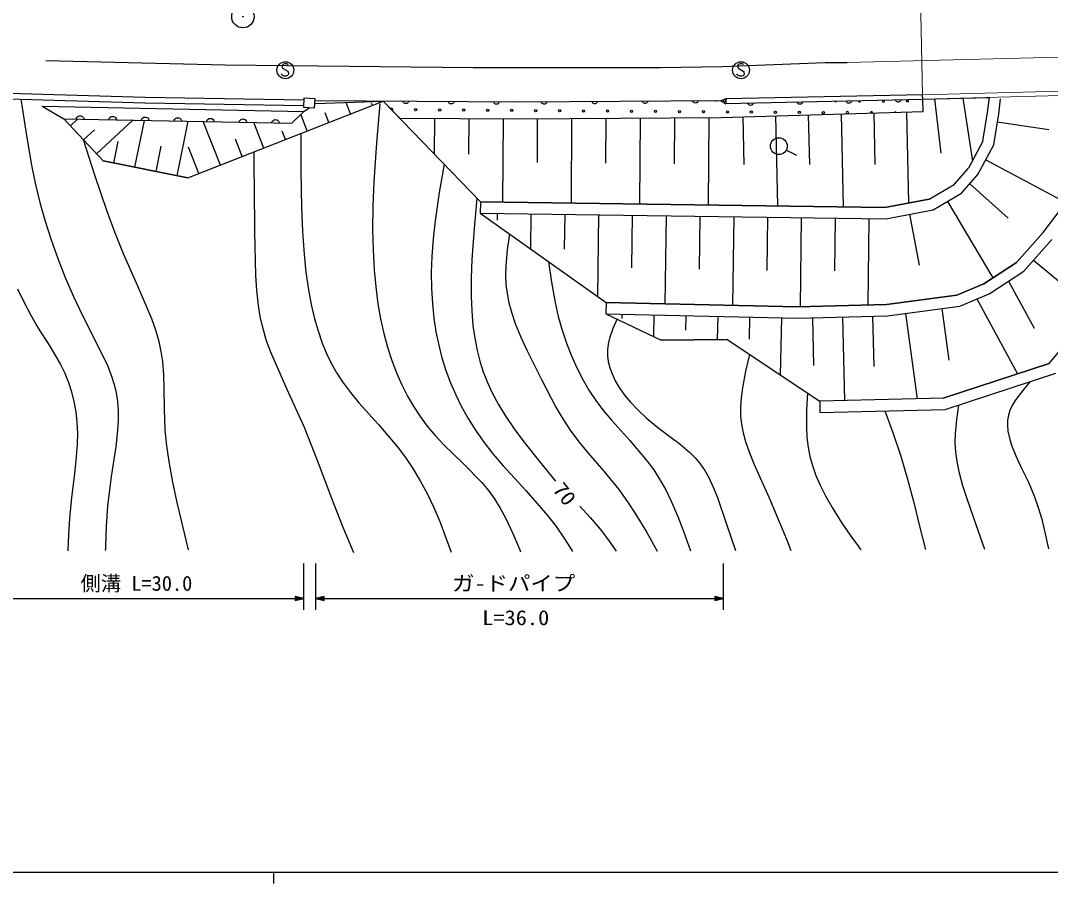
# Model space of a CAD drawing. Units: millimetres, scale not verified. Extents: x 40000 to 680000, y 20000 to 380000.
# Drawn here: x 245626 to 336688, y 204000 to 280280 of the extents above; entities that cross this region are included whole.
import ezdxf
from ezdxf.enums import TextEntityAlignment as Align

# ---------------------------------------------------------------- set-up
doc = ezdxf.new("R2010")
doc.units = ezdxf.units.MM
doc.header["$LTSCALE"] = 1000
for name, color, linetype, lineweight in [('M-BGD', 7, 'Continuous', 25), ('M-STR', 1, 'Continuous', 13), ('M-TTL-BAND', 7, 'Continuous', 25)]:
    doc.layers.add(name, color=color, linetype=linetype, lineweight=lineweight)
doc.styles.add('ＭＳ ゴシック', font='')
doc.styles.get('ＭＳ ゴシック').set_extended_font_data('MS Gothic')

# ---------------------------------------------------------------- blocks, each defined once
blk = doc.blocks.new('BUHIN39')
at = {"color": 7, "linetype": 'Continuous', "lineweight": 25}
blk.add_lwpolyline([(146, 318), (207, 259), (252, 193), (294, 100), (300, 13), (288, -72), (243, -171), (187, -235), (117, -288), (18, -318), (-61, -328), (-146, -318)], dxfattribs=at)
blk = doc.blocks.new('BUHIN54')
at = {"color": 7, "linetype": 'Continuous', "lineweight": 25}
blk.add_lwpolyline([(-101, -229), (-145, -187), (-178, -140), (-209, -74), (-214, -12), (-207, 49), (-175, 120), (-136, 166), (-86, 205), (-16, 227), (41, 235), (101, 229)], dxfattribs=at)
blk = doc.blocks.new('BUHIN55')
at = {"color": 7, "linetype": 'Continuous', "lineweight": 25}
blk.add_lwpolyline([(-98, -230), (-143, -189), (-176, -143), (-208, -77), (-214, -15), (-207, 46), (-177, 117), (-138, 164), (-89, 203), (-19, 227), (37, 235), (98, 230)], dxfattribs=at)
blk = doc.blocks.new('BUHIN58')
at = {"color": 7, "linetype": 'Continuous', "lineweight": 25}
blk.add_lwpolyline([(-94, -232), (-140, -191), (-174, -145), (-207, -80), (-214, -18), (-208, 43), (-179, 115), (-140, 162), (-92, 202), (-22, 226), (34, 236), (94, 232)], dxfattribs=at)
blk = doc.blocks.new('BUHIN82')
at = {"color": 7, "linetype": 'Continuous', "lineweight": 25}
for points in [[(0, 0), (-470, -614), (-126, -763)], [(-61, -141), (-159, -697), (-400, -593)], [(-91, -210), (-174, -660), (-363, -578)], [(-121, -280), (-188, -623), (-326, -564)], [(-151, -349), (-203, -586), (-289, -549)]]:
    blk.add_lwpolyline(points, close=True, dxfattribs=at)
for points in [[(-31, -71), (-144, -734), (-437, -608), (-31, -72)], [(-235, -542), (-182, -420), (-218, -549), (-252, -535), (-182, -420)]]:
    blk.add_lwpolyline(points, dxfattribs=at)
blk = doc.blocks.new('BUHIN83')
at = {"color": 7, "linetype": 'Continuous', "lineweight": 25}
for points in [[(0, 0), (470, 614), (126, 763)], [(61, 141), (159, 697), (400, 593)], [(91, 210), (174, 660), (363, 578)], [(121, 280), (188, 623), (326, 564)], [(151, 349), (203, 586), (289, 549)]]:
    blk.add_lwpolyline(points, close=True, dxfattribs=at)
for points in [[(31, 71), (144, 734), (437, 608), (31, 72)], [(235, 542), (182, 420), (218, 549), (252, 535), (182, 420)]]:
    blk.add_lwpolyline(points, dxfattribs=at)
blk = doc.blocks.new('BUHIN86')
at = {"color": 7, "linetype": 'Continuous', "lineweight": 25}
blk.add_lwpolyline([(351, -406), (409, -386), (456, -344), (501, -278), (547, -172), (562, -72), (543, 26), (486, 104), (409, 142), (356, 161), (275, 163), (216, 131), (-163, -150), (-243, -165), (-341, -155), (-420, -112), (-475, -60), (-516, 15), (-501, 135), (-433, 294), (-393, 358), (-333, 410), (-258, 443), (-158, 457)], dxfattribs=at)
blk.add_circle((0, 0), 746, dxfattribs=at)
blk = doc.blocks.new('BUHIN90')
at = {"color": 7, "linetype": 'Continuous', "lineweight": 25}
blk.add_circle((0, 0), 746, dxfattribs=at)
blk = doc.blocks.new('BUHIN85')
at = {"color": 7, "linetype": 'Continuous', "lineweight": 25}
for radius in [995, 30]:
    blk.add_circle((0, 0), radius, dxfattribs=at)

msp = doc.modelspace()

# ---------------------------------------------------------------- linework, layer by layer
at = {"layer": 'M-BGD'}
for p, q in [((247854, 276756), (263678, 276371)), ((263678, 276371), (285656, 276124)), ((285656, 276124), (302176, 276125)), ((302176, 276125), (307682, 276229)), ((307682, 276229), (316780, 276584)), ((316780, 276584), (318704, 276564)), ((240547, 273489), (256622, 273009)), ((240652, 273986), (256637, 273508)), ((256637, 273508), (270662, 273278)), ((270659, 272586), (270694, 273446)), ((270694, 273446), (271634, 273407)), ((271634, 273407), (271598, 272546)), ((271649, 273206), (289697, 273084)), ((289697, 273084), (307545, 273220)), ((307545, 273220), (307992, 273349)), ((325389, 273730), (307992, 273349)), ((307992, 273349), (308001, 272949)), ((308001, 272949), (325399, 273330)), ((325399, 273330), (325389, 273730)), ((325399, 273330), (331290, 273486)), ((325432, 272231), (325399, 273330)), ((326437, 273357), (326999, 268569)), ((328942, 273424), (329785, 267860)), ((331123, 272158), (331290, 273486)), ((332115, 272033), (332282, 273361)), ((247530, 272721), (249450, 271604)), ((247530, 272721), (270669, 272245)), ((256629, 273009), (270654, 272778)), ((260421, 266374), (277689, 273165)), ((271598, 272546), (270659, 272586)), ((270669, 272245), (271139, 272566)), ((271714, 272958), (277689, 273165)), ((274811, 272033), (274411, 273051)), ((276730, 272788), (276663, 272958)), ((279147, 271655), (277689, 273165)), ((277689, 273165), (286282, 264267)), ((249450, 271604), (269608, 271201)), ((249450, 271604), (269608, 271201)), ((249450, 271604), (252926, 267874)), ((250029, 270982), (250670, 271580)), ((252347, 268496), (255551, 271482)), ((255737, 267312), (256568, 271462)), ((259484, 266562), (260449, 271384)), ((269608, 271201), (270669, 272245)), ((270669, 272245), (269608, 271201)), ((270974, 270524), (270422, 271927)), ((272892, 271279), (272559, 272127)), ((279147, 271655), (289698, 271584)), ((282225, 271634), (282203, 268491)), ((285256, 271614), (285234, 268470)), ((288288, 271593), (288235, 264239)), ((289698, 271584), (307572, 271721)), ((291319, 271596), (291291, 267745)), ((294351, 271619), (294297, 264153)), ((297382, 271642), (297354, 267676)), ((300414, 271666), (300359, 264067)), ((303445, 271689), (303416, 267607)), ((306477, 271712), (306421, 263980)), ((307572, 271721), (325432, 272231)), ((309477, 271775), (309570, 267553)), ((312377, 271858), (312551, 263893)), ((315276, 271941), (315372, 267554)), ((318175, 272023), (318355, 263810)), ((321075, 272106), (321174, 267555)), ((323974, 272189), (324150, 264154)), ((330722, 269619), (331123, 272158)), ((331683, 269297), (332115, 272033)), ((251188, 269739), (252149, 270635)), ((263299, 267506), (261784, 271358)), ((267136, 269015), (266250, 271268)), ((269055, 269770), (268769, 270497)), ((331982, 271329), (336546, 270657)), ((253863, 267687), (254245, 269594)), ((265218, 268261), (264618, 269787)), ((330722, 269619), (329455, 267240)), ((257611, 266937), (258060, 269180)), ((261380, 266752), (260466, 269077)), ((313339, 268838), (314226, 268377)), ((330282, 266665), (331683, 269297)), ((330282, 266665), (331683, 269297)), ((260421, 266374), (252926, 267874)), ((252926, 267874), (260421, 266374)), ((330982, 267981), (338063, 264212)), ((328177, 265803), (329455, 267240)), ((328821, 265023), (330282, 266665)), ((328821, 265023), (330282, 266665)), ((325977, 264498), (328177, 265803)), ((326335, 263548), (328821, 265023)), ((326335, 263548), (328821, 265023)), ((329551, 265844), (332965, 262807)), ((286282, 264267), (286268, 263267)), ((322046, 263758), (286282, 264267)), ((286282, 264267), (322046, 263758)), ((325977, 264498), (322046, 263758)), ((322046, 263758), (325977, 264498)), ((327578, 264285), (331585, 257533)), ((336034, 261551), (338300, 264501)), ((286268, 263267), (322132, 262757)), ((286268, 263267), (322132, 262757)), ((286268, 263267), (297410, 255369)), ((287762, 263246), (287753, 262629)), ((290751, 263203), (290707, 260120)), ((322132, 262757), (326335, 263548)), ((322132, 262757), (326335, 263548)), ((293740, 263161), (293696, 260078)), ((296728, 263118), (296626, 255924)), ((299717, 263076), (299651, 258422)), ((302706, 263033), (302595, 255251)), ((305694, 262991), (305628, 258306)), ((308683, 262948), (308571, 255115)), ((311672, 262905), (311605, 258191)), ((314660, 262863), (314548, 254990)), ((317649, 262820), (317583, 258166)), ((320638, 262778), (320529, 255135)), ((324234, 263152), (325082, 258647)), ((333685, 258892), (336034, 261551)), ((334343, 258127), (336806, 260915)), ((333685, 258892), (330794, 257021)), ((330794, 257021), (333685, 258892)), ((335191, 259087), (340201, 254967)), ((331262, 256133), (334343, 258127)), ((330794, 257021), (328407, 256019)), ((328407, 256019), (330794, 257021)), ((332985, 257248), (335239, 253099)), ((328407, 256019), (322199, 255175)), ((322199, 255175), (328407, 256019)), ((328673, 255046), (331262, 256133)), ((297410, 255369), (297387, 254369)), ((314324, 254984), (297410, 255369)), ((297410, 255369), (314324, 254984)), ((322199, 255175), (314324, 254984)), ((314324, 254984), (322199, 255175)), ((322279, 254177), (328673, 255046)), ((322279, 254177), (328673, 255046)), ((330168, 255674), (333768, 249048)), ((297387, 254369), (314325, 253984)), ((297387, 254369), (314325, 253984)), ((297387, 254369), (302261, 252026)), ((298798, 254337), (298790, 253953)), ((301621, 254273), (301578, 252355)), ((304444, 254209), (304415, 252912)), ((307267, 254145), (307220, 252076)), ((310090, 254081), (310046, 252121)), ((314325, 253984), (322279, 254177)), ((314325, 253984), (322279, 254177)), ((318302, 254081), (318481, 246694)), ((320953, 254145), (321061, 249710)), ((323877, 254394), (324904, 246839)), ((327074, 254829), (327697, 250246)), ((336569, 249968), (340195, 254316)), ((312914, 254016), (312799, 248964)), ((315651, 254016), (315753, 249778)), ((308109, 252084), (302261, 252026)), ((302261, 252026), (308109, 252084)), ((308109, 252084), (316286, 246644)), ((336569, 249968), (327197, 246891)), ((327197, 246891), (336569, 249968)), ((327368, 245895), (337154, 249107)), ((327197, 246891), (316286, 246644)), ((316286, 246644), (316308, 245644)), ((316308, 245644), (327368, 245895)), ((270662, 228189), (270662, 232277)), ((271714, 232277), (271714, 228189)), ((307772, 228189), (307772, 232277)), ((240652, 229189), (270662, 229189)), ((271714, 229189), (307772, 229189))]:
    msp.add_line(p, q, dxfattribs=at)
for points in [[(245645, 273337), (246075, 270491), (246565, 267652), (246923, 265914), (247338, 264192), (247801, 262536), (248323, 260897), (248915, 259234), (249570, 257578), (250304, 255889), (251101, 254205), (252235, 251999), (253305, 249785), (253635, 248945), (253904, 248094), (254073, 247365), (254185, 246617), (254246, 245762), (254247, 244887), (254176, 243744), (254044, 242590), (253640, 239971), (253297, 237358), (253181, 235551), (253124, 233742), (253121, 233593), (253117, 233434)], [(308009, 273353), (308006, 273293), (307990, 273238), (307960, 273172), (307915, 273128), (307864, 273095), (307789, 273073), (307728, 273074), (307667, 273088), (307605, 273127), (307562, 273166), (307528, 273216)], [(308002, 272899), (307944, 272918), (307895, 272947), (307839, 272993), (307808, 273047), (307789, 273105), (307787, 273183), (307803, 273242), (307832, 273298), (307886, 273348), (307934, 273379), (307991, 273399)], [(277382, 272908), (277094, 269476), (276865, 266033), (276781, 263906), (276756, 261778), (276792, 260008), (276888, 258238), (277026, 256741), (277224, 255241), (277457, 253919), (277750, 252608), (278075, 251417), (278461, 250230), (278879, 249138), (279352, 248068), (279849, 247089), (280402, 246131), (280969, 245266), (281591, 244428), (282289, 243599), (283034, 242809), (284751, 241137), (286417, 239430), (287002, 238733), (287537, 238001), (288044, 237187), (288507, 236330), (289159, 234939), (289764, 233503), (289803, 233409), (289841, 233315)], [(251161, 269768), (252158, 266636), (253215, 263517), (253924, 261601), (254696, 259688), (255977, 256832), (257200, 253956), (257554, 252940), (257848, 251913), (258039, 251037), (258172, 250149), (258266, 248971), (258300, 247781), (258315, 245939), (258390, 244092), (258526, 242697), (258724, 241301), (259055, 239481), (259447, 237661), (259941, 235570), (260454, 233477)], [(270421, 270306), (270407, 267035), (270454, 263742), (270540, 261677), (270688, 259591), (270851, 258029), (271075, 256464), (271314, 255188), (271612, 253923), (271926, 252839), (272297, 251773), (272685, 250837), (273124, 249931), (273585, 249116), (274096, 248333), (274795, 247398), (275546, 246495), (277263, 244580), (278939, 242622), (279652, 241664), (280315, 240672), (280964, 239590), (281566, 238470), (282154, 237242), (282686, 235992), (283206, 234641), (283702, 233282)], [(275104, 233235), (274096, 235621), (273145, 238024), (271963, 241161), (270718, 244293), (269184, 247655), (267711, 251029), (267344, 252069), (267033, 253133), (266813, 254108), (266651, 255097), (266511, 256407), (266431, 257730), (266334, 261637), (266298, 265533), (266292, 267108), (266288, 268682)], [(283074, 267590), (282646, 265088), (282275, 262565), (282102, 260993), (281988, 259410), (281945, 258002), (281963, 256582), (282038, 255275), (282173, 253975), (282355, 252774), (282598, 251576), (282885, 250459), (283230, 249359), (283636, 248267), (284099, 247197), (284625, 246134), (285205, 245098), (285845, 244077), (286536, 243090), (287392, 241992), (288301, 240925), (290291, 238729), (292238, 236492), (292970, 235546), (293659, 234558), (294050, 233956), (294440, 233340)], [(285983, 264576), (285727, 261890), (285529, 259169), (285466, 257551), (285462, 255921), (285515, 254623), (285628, 253327), (285782, 252218), (285994, 251126), (286240, 250161), (286543, 249218), (286913, 248279), (287338, 247363), (287877, 246354), (288477, 245360), (289265, 244187), (290111, 243037), (291499, 241290), (292938, 239565)], [(288860, 261429), (288664, 260025), (288531, 258628), (288506, 257786), (288541, 256941), (288641, 256142), (288801, 255341), (289053, 254423), (289368, 253505), (289865, 252287), (290426, 251072), (291673, 248558), (292953, 246113), (293562, 245078), (294227, 244069), (294996, 243044), (295822, 242043), (297198, 240450), (298526, 238820), (299304, 237733), (300038, 236604), (300993, 235009), (301918, 233381)], [(292306, 258986), (292566, 257167), (292887, 255354), (293167, 254130), (293508, 252915), (293891, 251765), (294332, 250636), (294804, 249586), (295334, 248556), (295886, 247609), (296489, 246696), (297168, 245789), (297900, 244910), (299491, 243142), (301028, 241344), (301606, 240561), (302135, 239743), (302672, 238788), (303158, 237800), (303744, 236442), (304275, 235060), (304576, 234227), (304868, 233397)], [(245358, 256580), (245899, 255419), (246517, 254238), (247186, 253089), (248207, 251490), (249169, 249871), (249543, 249100), (249868, 248291), (250134, 247458), (250346, 246596), (250505, 245690), (250606, 244767), (250649, 243792), (250632, 242812), (250524, 241388), (250357, 239969), (250120, 238125), (249943, 236276), (249857, 234851), (249791, 233415)], [(298364, 253900), (297999, 253048), (297699, 252195), (297578, 251683), (297517, 251162), (297523, 250650), (297589, 250140), (297727, 249586), (297926, 249038), (298215, 248434), (298565, 247843), (299034, 247179), (299562, 246539), (300229, 245833), (300946, 245162), (301988, 244304), (303035, 243518), (303939, 242833), (304786, 242115), (305275, 241629), (305724, 241095), (306123, 240514), (306477, 239891), (306881, 239031), (307240, 238124), (308050, 235746), (308843, 233418)], [(310084, 250771), (309737, 249295), (309452, 247826), (309336, 246932), (309282, 246045), (309293, 245320), (309365, 244592), (309510, 243832), (309715, 243078), (310073, 242056), (310495, 241034), (311806, 238084), (313044, 235150), (313396, 234297), (313747, 233445)], [(334907, 248370), (334241, 247589), (333639, 246790), (333346, 246312), (333112, 245816), (332979, 245398), (332905, 244962), (332888, 244481), (332933, 243982), (333059, 243372), (333249, 242752), (333632, 241794), (334086, 240824), (334707, 239545), (335259, 238272), (335620, 237245), (335918, 236215), (336235, 234894), (336514, 233569)], [(315208, 247361), (315131, 245848), (315115, 244339), (315161, 243438), (315268, 242542), (315427, 241739), (315647, 240942), (315953, 240076), (316321, 239216), (316822, 238218), (317383, 237235), (318259, 235860), (319202, 234491), (319559, 233989), (319923, 233479)], [(328555, 246285), (328375, 245016), (328255, 243740), (328239, 242956), (328283, 242165), (328401, 241299), (328580, 240428), (328923, 239174), (329324, 237932), (330082, 235728), (330846, 233538)], [(322049, 245774), (322786, 243780), (323466, 241767), (324064, 239734), (324607, 237674), (325121, 235595), (325631, 233510)], [(295074, 237346), (296001, 236354), (296888, 235317), (297604, 234357), (298293, 233361)]]:
    msp.add_lwpolyline(points, dxfattribs=at)
for centre in [(324048, 273160), (280555, 272396), (282676, 272381), (284798, 272367), (286919, 272353), (289040, 272338), (291162, 272324), (293283, 272309), (295404, 272295), (297525, 272280), (299647, 272266), (301768, 272251), (303889, 272237), (306010, 272223), (308132, 272208), (310253, 272194), (312374, 272179), (314495, 272165), (316617, 272150)]:
    msp.add_circle(centre, 99.5, dxfattribs=at)
for centre, start, end in [((304957, 273290), 244.77423, 296.10533), ((307078, 273276), 216.77838, 324.10118), ((319806, 273189), 170.70471, 11.80562), ((321927, 273175), 128.57959, 53.93074), ((278434, 272410), 307.48669, 140.5137), ((317685, 273204), 206.66007, 335.85027), ((318738, 272136), 286.03114, 257.23968), ((320859, 272121), 349.21573, 194.0551), ((322981, 272107), 34.21427, 149.05655)]:
    msp.add_arc(centre, 99.5, start, end, dxfattribs=at)
at = {"layer": 'M-STR'}
for p, q in [((325144, 284718), (325389, 273730)), ((318704, 276564), (347293, 277292)), ((325389, 273730), (350855, 274402)), ((325399, 273330), (350865, 274002))]:
    msp.add_line(p, q, dxfattribs=at)
at = {"layer": 'M-TTL-BAND'}
for p, q in [((40000, 205000), (579000, 205000)), ((268000, 205000), (268000, 204000))]:
    msp.add_line(p, q, dxfattribs=at)

# ---------------------------------------------------------------- block references
at = {"layer": 'M-BGD', "rotation": 113.42058}
for name, p in [('BUHIN85', (265289, 280630)), ('BUHIN86', (269040, 275892)), ('BUHIN86', (309331, 275890)), ('BUHIN54', (279690, 273152)), ('BUHIN54', (283693, 273124)), ('BUHIN54', (287696, 273097)), ('BUHIN55', (291928, 273101)), ('BUHIN55', (296390, 273135)), ('BUHIN55', (300852, 273169)), ('BUHIN55', (305314, 273203)), ('BUHIN58', (314525, 273092)), ('BUHIN58', (318875, 273187)), ('BUHIN58', (323225, 273282)), ('BUHIN58', (310176, 272997)), ('BUHIN39', (250890, 271575)), ('BUHIN39', (253769, 271518)), ('BUHIN39', (256649, 271460)), ('BUHIN39', (259529, 271403)), ('BUHIN39', (262409, 271345)), ('BUHIN39', (265288, 271288)), ('BUHIN39', (268168, 271230)), ('BUHIN90', (312673, 269183)), ('BUHIN83', (270662, 229189)), ('BUHIN82', (271714, 229189)), ('BUHIN83', (307772, 229189))]:
    msp.add_blockref(name, p, dxfattribs=at)

# ---------------------------------------------------------------- texts
at = {"layer": 'M-BGD', "style": 'ＭＳ ゴシック', "width": 1.1}
msp.add_text('70', height=1320, rotation=308, dxfattribs=at).set_placement((292289, 238560), align=Align.BOTTOM_LEFT)
at = {"layer": 'M-BGD', "style": 'ＭＳ ゴシック'}
msp.add_text('側溝 L=30.0', height=1320, dxfattribs=at).set_placement((250923, 229473), align=Align.BOTTOM_LEFT)
at = {"layer": 'M-BGD', "style": 'ＭＳ ゴシック', "width": 1.1}
for s, p in [('ガ-ドパイプ', (283778, 229473)), ('L=36.0', (286446, 226436))]:
    msp.add_text(s, height=1320, dxfattribs=at).set_placement(p, align=Align.BOTTOM_LEFT)

doc.saveas('drawing.dxf')
